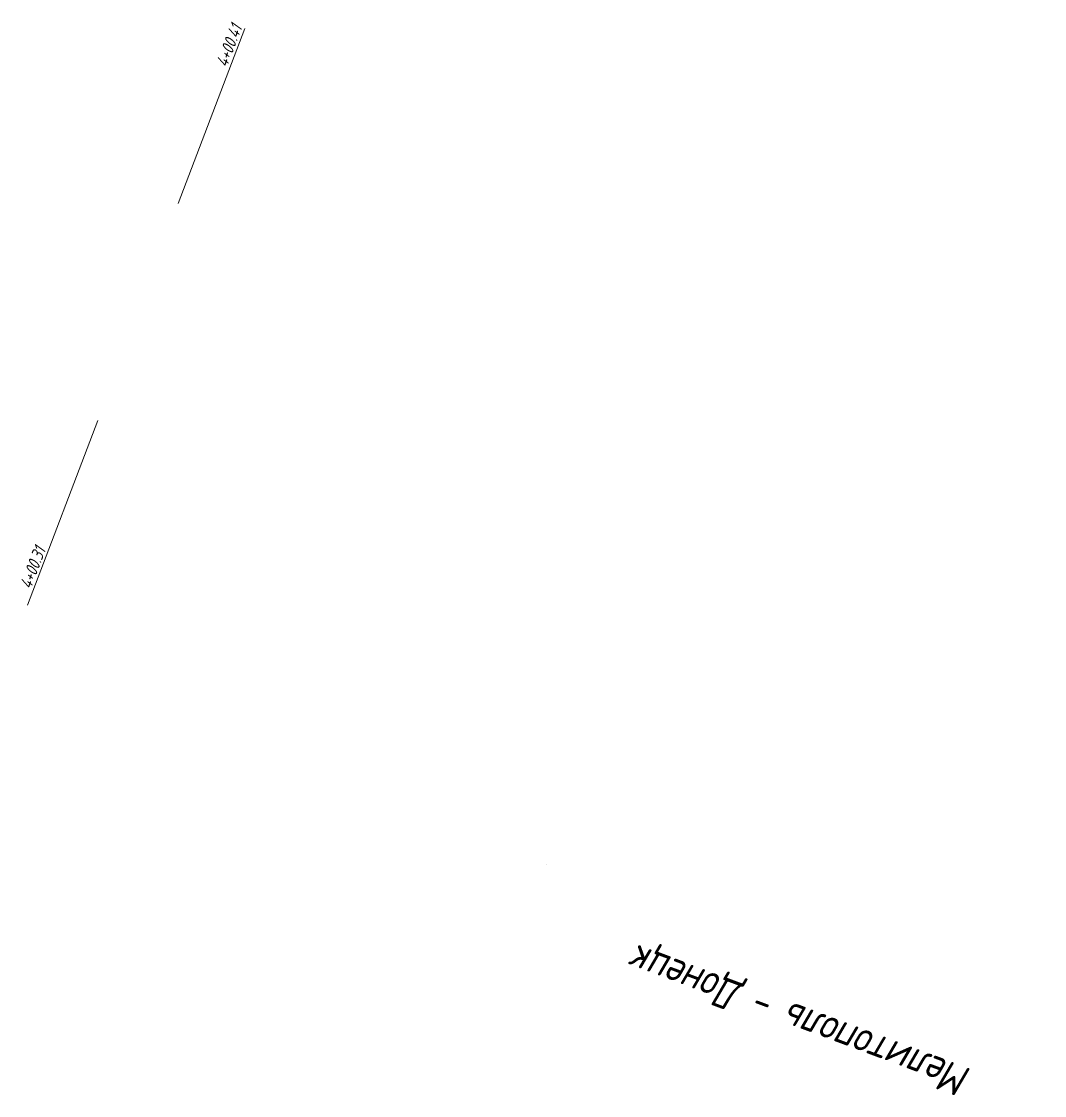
# Model space of a CAD drawing. Header units: metres. Extents: x 6220820 to 6240575, y 5208779 to 5219416.
# Drawn here: x 6235231.4 to 6235397.4, y 5217253.8 to 5217428 of the extents above; entities that cross this region are included whole.
import ezdxf
from ezdxf.enums import TextEntityAlignment as Align

# ---------------------------------------------------------------- set-up
doc = ezdxf.new("R2010")
doc.units = ezdxf.units.M
doc.layers.add('000_Направления', color=7, linetype='Continuous')
doc.layers.add('_Рамка-текст', color=7, linetype='Continuous', lineweight=13)
doc.styles.get("Standard").update_dxf_attribs({"font": 'SPDS.shx', "oblique": 15, "height": 2})
doc.styles.add('М', font='romand.shx', dxfattribs={"width": 0.8, "oblique": 10, "height": 2.5})

msp = doc.modelspace()

# ---------------------------------------------------------------- linework, layer by layer
at = {"layer": '000_Направления', "flags": 128}
msp.add_lwpolyline([(6235395.89, 5217261.71, 0, 0, 0), (6235336.82, 5217283.76, 2.97, 0, 0), (6235316.55, 5217291.33, 0, 0, 0)], format="xyseb", dxfattribs=at)
at = {"layer": '_Рамка-текст'}
for p, q in [((6235267.61, 5217426.86), (6235256.83, 5217398.46)), ((6235232.39, 5217333.33), (6235243.77, 5217363.31))]:
    msp.add_line(p, q, dxfattribs=at)

# ---------------------------------------------------------------- texts
at = {"layer": '000_Направления', "insert": (6235356.82, 5217263.49), "char_height": 5, "width": 75.3044, "attachment_point": 2, "rotation": 159.5269, "style": 'М'}
msp.add_mtext('Мелитополь - Донецк', dxfattribs=at)
at = {"layer": '_Рамка-текст', "oblique": 15}
for s, rotation, p in [('4+00.41', 69.2088, (6235267.23, 5217427)), ('4+00.31', 69.2184, (6235235.37, 5217342.3))]:
    msp.add_text(s, height=2, rotation=rotation, dxfattribs=at).set_placement(p, align=Align.RIGHT)

doc.saveas('drawing.dxf')
